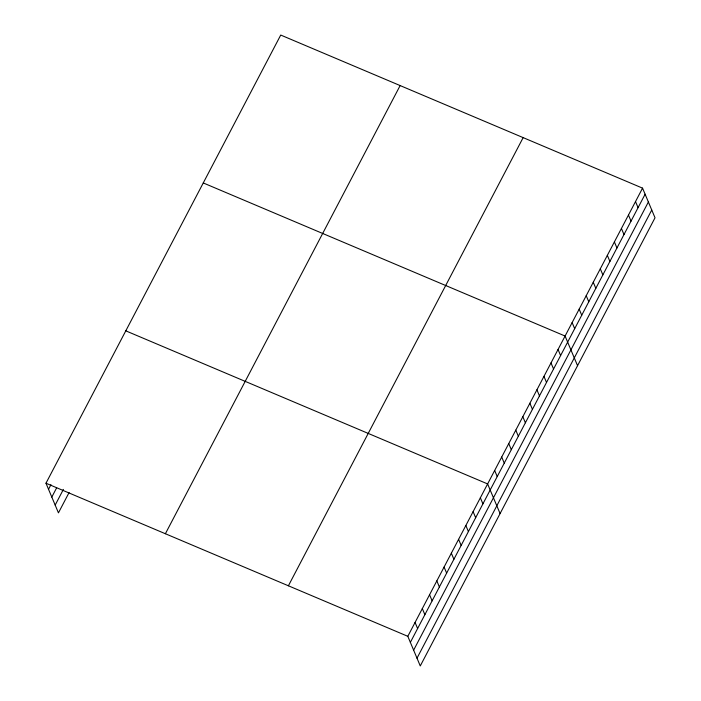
<?xml version="1.0" encoding="UTF-8"?>
<svg xmlns="http://www.w3.org/2000/svg" width="701" height="701" viewBox="0 0 701 701"><rect width="100%" height="100%" fill="white"/><g stroke="black" fill="none" stroke-linecap="round" stroke-linejoin="round"><path stroke-width="1.05" d="M45.977 483.217L280.733 35.05L642.554 188.14L655.023 217.783L420.267 665.95L407.807 636.306L45.977 483.217L58.446 512.86L69.084 492.549M48.535 489.307L50.954 484.689M51.804 497.079L56.641 487.843M55.177 505.088L63.397 489.394M165.383 533.741L400.14 85.566M288.4 585.791L523.156 137.615M407.807 636.306L642.554 188.14M410.357 642.388L645.113 194.221M413.625 650.169L648.381 201.993M416.999 658.178L651.755 210.002M203.264 182.943L565.085 336.033L577.554 365.677M125.794 330.846L487.616 483.927L500.085 513.57M635.518 201.581L638.076 207.662M628.473 215.023L631.031 221.113M621.428 228.473L623.986 234.555M614.391 241.915L616.941 247.996M607.346 255.357L609.905 261.447M600.301 268.807L602.86 274.888M593.256 282.249L595.815 288.339M586.22 295.699L588.779 301.78M579.175 309.141L581.734 315.222M572.13 322.583L574.689 328.673M558.049 349.475L560.607 355.565M551.004 362.925L553.562 369.006M543.958 376.367L546.517 382.448M536.922 389.809L539.472 395.899M529.877 403.259L532.436 409.34M522.832 416.701L525.391 422.791M515.787 430.151L518.346 436.232M508.751 443.593L511.309 449.674M501.706 457.034L504.264 463.124M494.661 470.485L497.219 476.566M480.36 497.78L482.919 503.861M473.105 511.634L475.664 517.715M465.85 525.487L468.408 531.568M458.594 539.341L461.153 545.422M451.339 553.194L453.897 559.275M444.084 567.039L446.642 573.129M436.828 580.892L439.387 586.982M429.573 594.746L432.131 600.836M422.317 608.599L424.876 614.681M415.062 622.453L417.621 628.534"/></g></svg>
